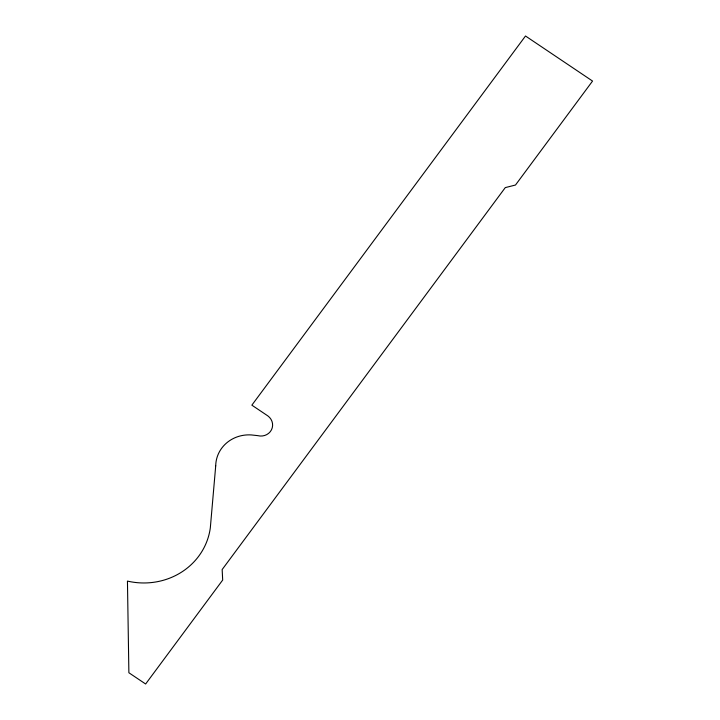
<?xml version="1.0" encoding="UTF-8"?>
<svg xmlns="http://www.w3.org/2000/svg" width="720" height="720" viewBox="0 0 720 720"><rect width="100%" height="100%" fill="white"/><g stroke="black" fill="none" stroke-linecap="round" stroke-linejoin="round"><path stroke-width="1.08" d="M215.712 465.876L210.312 527.94A68.661 64.602 10.6 0 1 127.449 581.094L128.88 672.75L145.629 684L222.687 580.05L222.156 569.556L505.269 187.614L515.493 185.022L592.551 81.063L525.501 36L251.856 405.162L267.867 415.917A11.952 11.25 10.6 0 1 271.449 429.867A11.952 11.25 10.6 0 1 257.751 435.636L251.37 434.943A34.092 32.076 10.6 0 0 215.712 465.876"/></g></svg>
